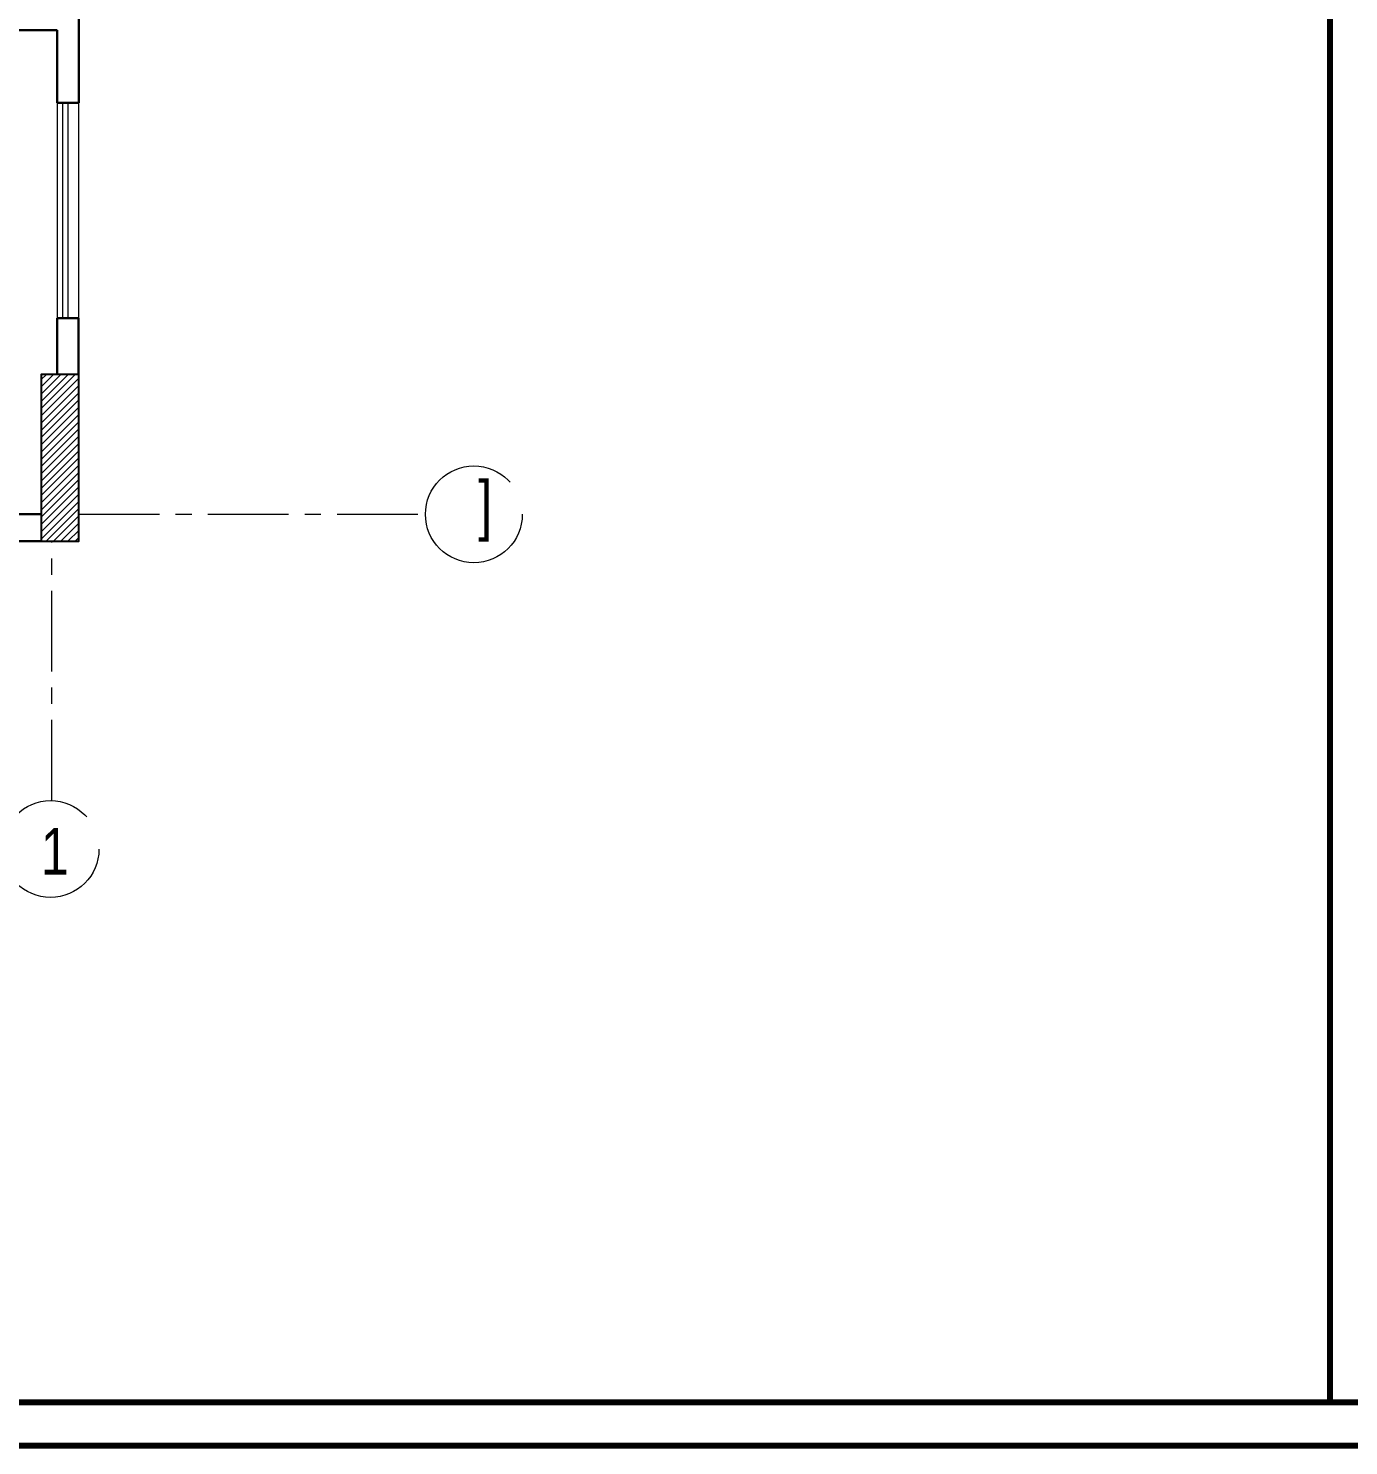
# Model space of a CAD drawing. Extents: x 990 to 1091, y 469 to 823.
# Drawn here: x 1057.29 to 1069.57, y 752.12 to 765.29 of the extents above; entities that cross this region are included whole.
import ezdxf

# ---------------------------------------------------------------- set-up
doc = ezdxf.new("R2010")
doc.units = 0
doc.header["$MEASUREMENT"] = 0
doc.linetypes.add('CENTERX2', pattern=[4, 2.5, -0.5, 0.5, -0.5])
for name, color, linetype, lineweight in [('axis', 252, 'CENTERX2', 5), ('Column', 252, 'CONTINUOUS', 25), ('Elevation', 252, 'CONTINUOUS', 18), ('hatch', 252, 'CONTINUOUS', 9), ('txt in circle', 252, 'CONTINUOUS', 13), ('UG-BORDER', 20, 'CONTINUOUS', 80), ('Wall', 252, 'CONTINUOUS', 30), ('WINDOW', 252, 'CONTINUOUS', 5)]:
    doc.layers.add(name, color=color, linetype=linetype, lineweight=lineweight)
doc.styles.add('SOSA2', font='SOSA.shx', dxfattribs={"width": 0.8})

# ---------------------------------------------------------------- blocks, each defined once
blk = doc.blocks.new('A$C11ED6BD5')
at = {"layer": 'axis', "color": 0, "ltscale": 0.3}
for p, q in [((0, 0.25), (3.222, 0.25)), ((-0.25, -2.411), (-0.25, 0))]:
    blk.add_line(p, q, dxfattribs=at)
at = {"layer": 'axis', "color": 0}
for centre in [(3.672, 0.25), (-0.263, -2.861)]:
    blk.add_circle(centre, 0.45, dxfattribs=at)
at = {"layer": 'txt in circle', "color": 0, "ltscale": 0.01, "char_height": 0.435, "attachment_point": 5, "style": 'SOSA2'}
for s, insert in [(']', (3.777, 0.278)), ('1', (-0.222, -2.883))]:
    blk.add_mtext(s, dxfattribs=dict(at, insert=insert))

msp = doc.modelspace()

# ---------------------------------------------------------------- hatches: boundary and pattern name
at = {"layer": 'hatch'}
h = msp.add_hatch(dxfattribs=at)
h.set_pattern_fill('ANSI31', color=256, scale=0.015, style=0)
h.set_pattern_definition([(45, (1236.270844, 446.454212), (-0.0336759605, 0.0336759605), [])])
h.paths.add_polyline_path([(1057.414, 760.526), (1057.764, 760.526), (1057.764, 762.076), (1057.414, 762.076)])

# ---------------------------------------------------------------- linework, layer by layer
at = {"layer": 'Column'}
msp.add_lwpolyline([(1057.414, 760.526), (1057.764, 760.526), (1057.764, 762.076), (1057.414, 762.076)], close=True, dxfattribs=at)
at = {"layer": 'Elevation', "linetype": 'Continuous'}
msp.add_line((1057.762, 764.599), (1057.762, 762.599), dxfattribs=at)
at = {"layer": 'UG-BORDER'}
for p, q in [((1069.395, 752.525), (1069.395, 822.214)), ((990.383, 752.525), (1085.574, 752.525)), ((989.978, 752.12), (1085.978, 752.12))]:
    msp.add_line(p, q, dxfattribs=at)
at = {"layer": 'Wall', "linetype": 'Continuous'}
for p, q in [((1057.764, 766.158), (1057.764, 764.599)), ((1057.564, 765.276), (1053.864, 765.276)), ((1057.564, 765.276), (1053.864, 765.276)), ((1057.564, 765.276), (1057.564, 764.599)), ((1057.564, 764.599), (1057.762, 764.599)), ((1057.564, 762.599), (1057.564, 762.076)), ((1057.564, 762.599), (1057.564, 762.076)), ((1057.564, 762.599), (1057.564, 762.076)), ((1057.564, 762.599), (1057.762, 762.599)), ((1057.762, 762.599), (1057.762, 762.076)), ((1057.414, 760.776), (1055.214, 760.776)), ((1057.414, 760.526), (1054.064, 760.526))]:
    msp.add_line(p, q, dxfattribs=at)
at = {"layer": 'WINDOW'}
for p, q in [((1057.564, 764.599), (1057.564, 762.599)), ((1057.612, 764.599), (1057.612, 762.599)), ((1057.662, 764.599), (1057.662, 762.599))]:
    msp.add_line(p, q, dxfattribs=at)

# ---------------------------------------------------------------- block references
at = {"layer": 'axis'}
msp.add_blockref('A$C11ED6BD5', (1057.764, 760.526), dxfattribs=at)

doc.saveas('drawing.dxf')
